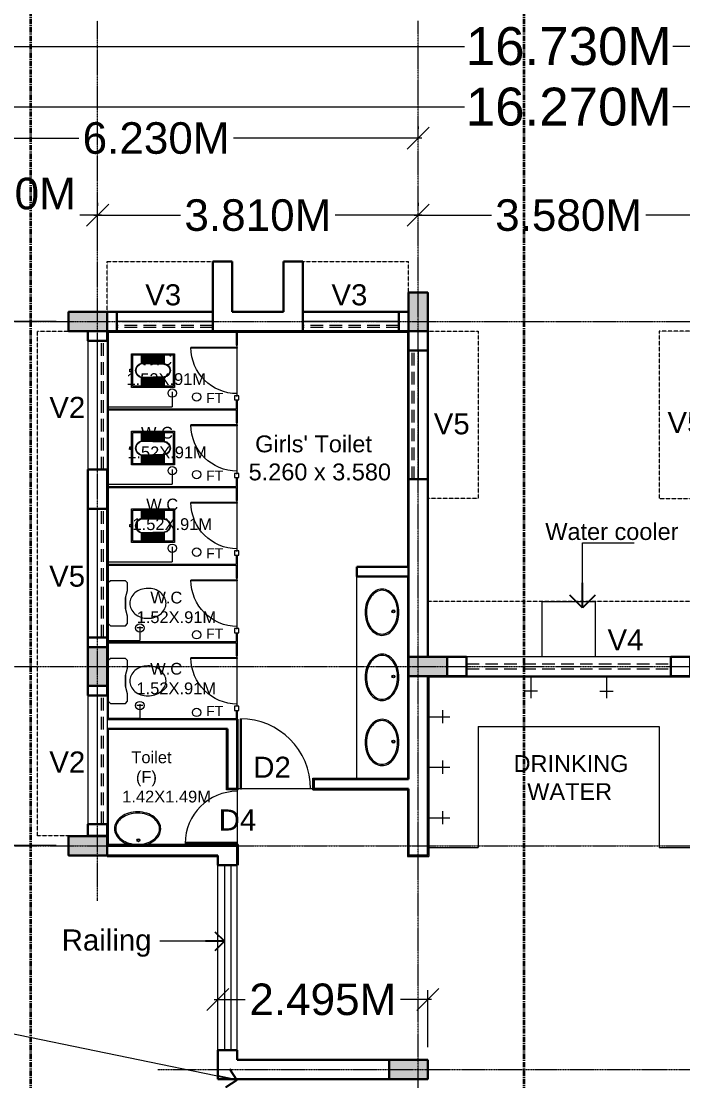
# Model space of a CAD drawing. Header units: metres. Extents: x 1545540 to 2027037, y 435419 to 693806.
# Drawn here: x 1685383 to 1693249, y 673568 to 686163 of the extents above; entities that cross this region are included whole.
import ezdxf

# ---------------------------------------------------------------- set-up
doc = ezdxf.new("R2010")
doc.units = ezdxf.units.M
doc.header["$LTSCALE"] = 1000
doc.header["$PDMODE"] = 35
doc.linetypes.add('CENTER', pattern=[2, 1.25, -0.25, 0.25, -0.25])
doc.linetypes.add('DASHED', pattern=[0.75, 0.5, -0.25])
doc.layers.get('Defpoints').update_dxf_attribs({"lineweight": 18})
for name, color, linetype, lineweight in [('- WALL', 7, 'Continuous', 30), ('Col-Hatch', 9, 'Continuous', 13), ('coloum hatch', 254, 'Continuous', 9), ('Column', 252, 'Continuous', 30), ('CUBICAL TOILET', 160, 'Continuous', 9), ('dimension', 6, 'Continuous', 13), ('Door', 54, 'Continuous', 13), ('elevation', 1, 'Continuous', 13), ('Fixture', 44, 'Continuous', 9), ('Furniture', 13, 'Continuous', 13), ('grid', 21, 'CENTER', 15), ('gride dimen', 3, 'Continuous', 13), ('Hidden', 1, 'DASHED', 18), ('PLASTER', 144, 'Continuous', 13), ('Railing', 34, 'Continuous', 20), ('Section Line', 135, 'CENTER', 35), ('Text-1', 240, 'Continuous', 15), ('Text-2', 122, 'Continuous', 25), ('Ventilator', 6, 'DASHED', 18), ('Window-Wall', 7, 'Continuous', 18)]:
    doc.layers.add(name, color=color, linetype=linetype, lineweight=lineweight)
doc.layers.add('text', color=7, linetype='Continuous')
doc.styles.add('dim-stylus bt', font='arial.ttf')
doc.styles.add('L120', font='simplex.shx', dxfattribs={"height": 1})
doc.dimstyles.new('1      100 (big)', dxfattribs={"dimscale": 75, "dimtxt": 5, "dimasz": 3.5, "dimexe": 1.5, "dimexo": 2, "dimgap": 1, "dimtad": 0, "dimdec": 3, "dimlfac": 0.001, "dimzin": 0, "dimdsep": 46, "dimtxsty": 'dim-stylus bt', "dimblk": 'OBLIQUE', "dimcen": 0, "dimdle": 0.6, "dimclrd": 256, "dimclre": 7, "dimclrt": 256, "dimadec": 0, "dimazin": 0, "dimtfac": 0.7, "dimtdec": 3, "dimtofl": 0, "dimtmove": 1, "dimatfit": 3, "dimldrblk": 'OPEN90', "dimfxl": 0, "dimtolj": 1, "dimtzin": 0, "dimlwd": 15, "dimlwe": 15, "dimarcsym": 0})

# ---------------------------------------------------------------- blocks, each defined once
blk = doc.blocks.new('_Oblique')
at = {"color": 0, "linetype": 'ByBlock', "lineweight": -2}
blk.add_line((-0.5, -0.5), (0.5, 0.5), dxfattribs=at)
blk = doc.blocks.new('*D790')
at = {"layer": 'Defpoints', "color": 0, "ltscale": 50, "transparency": 16777216}
for p in [(1683757, 685145), (1683757, 674935), (1700027, 674792)]:
    blk.add_point(p, dxfattribs=at)
at = {"layer": 'dimension', "color": 7, "lineweight": 15, "ltscale": 50, "transparency": 16777216}
for p, q in [((1683757, 675085), (1683757, 685257)), ((1700027, 674942), (1700027, 685257))]:
    blk.add_line(p, q, dxfattribs=at)
at = {"layer": 'dimension', "lineweight": 15, "ltscale": 50, "transparency": 16777216}
for p, q in [((1683712, 685145), (1690652, 685145)), ((1700072, 685145), (1693132, 685145))]:
    blk.add_line(p, q, dxfattribs=at)
at = {"layer": 'dimension', "lineweight": 15, "ltscale": 50, "transparency": 16777216, "xscale": 300, "yscale": 300, "zscale": 300, "rotation": 180}
blk.add_blockref('_Oblique', (1683757, 685145), dxfattribs=at)
at = {"layer": 'dimension', "lineweight": 15, "ltscale": 50, "transparency": 16777216, "xscale": 300, "yscale": 300, "zscale": 300}
blk.add_blockref('_Oblique', (1700027, 685145), dxfattribs=at)
at = {"layer": 'dimension', "ltscale": 50, "transparency": 16777216, "insert": (1691892, 685145), "char_height": 450, "attachment_point": 5, "style": 'dim-stylus bt'}
blk.add_mtext('\\A1;16.270M', dxfattribs=at)
blk = doc.blocks.new('_Open90')
at = {"color": 0, "linetype": 'ByBlock', "lineweight": -2}
for p, q in [((-0.5, 0.5), (0, 0)), ((0, 0), (-1, 0)), ((0, 0), (-0.5, -0.5))]:
    blk.add_line(p, q, dxfattribs=at)
blk = doc.blocks.new('*D794')
at = {"layer": 'Defpoints', "color": 0, "ltscale": 50, "transparency": 16777216}
for p in [(1685947, 682593), (1684408, 676363), (1685947, 676363)]:
    blk.add_point(p, dxfattribs=at)
at = {"layer": 'gride dimen', "color": 7, "lineweight": 15, "ltscale": 50, "transparency": 16777216}
for p, q in [((1685797, 682593), (1684295, 682593)), ((1685797, 676363), (1684295, 676363))]:
    blk.add_line(p, q, dxfattribs=at)
at = {"layer": 'gride dimen', "lineweight": 15, "ltscale": 50, "transparency": 16777216}
for p, q in [((1684408, 682638), (1684408, 680397)), ((1684408, 676318), (1684408, 678559))]:
    blk.add_line(p, q, dxfattribs=at)
at = {"layer": 'gride dimen', "lineweight": 15, "ltscale": 50, "transparency": 16777216, "xscale": 262.5, "yscale": 262.5, "zscale": 262.5}
for p, rotation in [((1684408, 682593), 90), ((1684408, 676363), 270)]:
    blk.add_blockref('_Oblique', p, dxfattribs=dict(at, rotation=rotation))
at = {"layer": 'gride dimen', "ltscale": 50, "transparency": 16777216, "insert": (1684408, 679478), "char_height": 375, "attachment_point": 5, "rotation": 90, "style": 'dim-stylus bt'}
blk.add_mtext('\\A1;6.230M', dxfattribs=at)
blk = doc.blocks.new('*D795')
at = {"layer": 'Defpoints', "color": 0, "ltscale": 50, "transparency": 16777216}
for p in [(1686292, 683856), (1690102, 683856), (1690102, 683856)]:
    blk.add_point(p, dxfattribs=at)
at = {"layer": 'gride dimen', "color": 7, "lineweight": 15, "ltscale": 50, "transparency": 16777216}
for p, q in [((1686292, 684006), (1686292, 683969)), ((1690102, 684006), (1690102, 683969))]:
    blk.add_line(p, q, dxfattribs=at)
at = {"layer": 'gride dimen', "lineweight": 15, "ltscale": 50, "transparency": 16777216}
for p, q in [((1686247, 683856), (1687279, 683856)), ((1690147, 683856), (1689115, 683856))]:
    blk.add_line(p, q, dxfattribs=at)
at = {"layer": 'gride dimen', "lineweight": 15, "ltscale": 50, "transparency": 16777216, "xscale": 262.5, "yscale": 262.5, "zscale": 262.5, "rotation": 180}
blk.add_blockref('_Oblique', (1686292, 683856), dxfattribs=at)
at = {"layer": 'gride dimen', "lineweight": 15, "ltscale": 50, "transparency": 16777216, "xscale": 262.5, "yscale": 262.5, "zscale": 262.5}
blk.add_blockref('_Oblique', (1690102, 683856), dxfattribs=at)
at = {"layer": 'gride dimen', "ltscale": 50, "transparency": 16777216, "insert": (1688197, 683856), "char_height": 375, "attachment_point": 5, "style": 'dim-stylus bt'}
blk.add_mtext('\\A1;3.810M', dxfattribs=at)
blk = doc.blocks.new('*D796')
at = {"layer": 'Defpoints', "color": 0, "ltscale": 50, "transparency": 16777216}
for p in [(1690102, 683856), (1693682, 683856), (1693682, 683856)]:
    blk.add_point(p, dxfattribs=at)
at = {"layer": 'gride dimen', "color": 7, "lineweight": 15, "ltscale": 50, "transparency": 16777216}
for p, q in [((1690102, 684006), (1690102, 683969)), ((1693682, 684006), (1693682, 683969))]:
    blk.add_line(p, q, dxfattribs=at)
at = {"layer": 'gride dimen', "lineweight": 15, "ltscale": 50, "transparency": 16777216}
for p, q in [((1690057, 683856), (1690974, 683856)), ((1693727, 683856), (1692810, 683856))]:
    blk.add_line(p, q, dxfattribs=at)
at = {"layer": 'gride dimen', "lineweight": 15, "ltscale": 50, "transparency": 16777216, "xscale": 262.5, "yscale": 262.5, "zscale": 262.5, "rotation": 180}
blk.add_blockref('_Oblique', (1690102, 683856), dxfattribs=at)
at = {"layer": 'gride dimen', "lineweight": 15, "ltscale": 50, "transparency": 16777216, "xscale": 262.5, "yscale": 262.5, "zscale": 262.5}
blk.add_blockref('_Oblique', (1693682, 683856), dxfattribs=at)
at = {"layer": 'gride dimen', "ltscale": 50, "transparency": 16777216, "insert": (1691892, 683856), "char_height": 375, "attachment_point": 5, "style": 'dim-stylus bt'}
blk.add_mtext('\\A1;3.580M', dxfattribs=at)
blk = doc.blocks.new('*D800')
at = {"layer": 'Defpoints', "color": 0, "ltscale": 50, "transparency": 16777216}
for p in [(1686292, 683856), (1683872, 683547), (1686292, 683547)]:
    blk.add_point(p, dxfattribs=at)
at = {"layer": 'gride dimen', "color": 7, "lineweight": 15, "ltscale": 50, "transparency": 16777216}
for p, q in [((1683872, 683697), (1683872, 683969)), ((1686292, 683697), (1686292, 683969))]:
    blk.add_line(p, q, dxfattribs=at)
at = {"layer": 'gride dimen', "lineweight": 15, "ltscale": 50, "transparency": 16777216}
for p, q in [((1683827, 683856), (1684238, 683856)), ((1686337, 683856), (1686080, 683856))]:
    blk.add_line(p, q, dxfattribs=at)
at = {"layer": 'gride dimen', "lineweight": 15, "ltscale": 50, "transparency": 16777216, "xscale": 262.5, "yscale": 262.5, "zscale": 262.5, "rotation": 180}
blk.add_blockref('_Oblique', (1683872, 683856), dxfattribs=at)
at = {"layer": 'gride dimen', "lineweight": 15, "ltscale": 50, "transparency": 16777216, "xscale": 262.5, "yscale": 262.5, "zscale": 262.5}
blk.add_blockref('_Oblique', (1686292, 683856), dxfattribs=at)
at = {"layer": 'gride dimen', "ltscale": 50, "transparency": 16777216, "insert": (1685159, 684112), "char_height": 375, "attachment_point": 5, "style": 'dim-stylus bt'}
blk.add_mtext('\\A1;2.420M', dxfattribs=at)
blk = doc.blocks.new('*D802')
at = {"layer": 'Defpoints', "color": 0, "ltscale": 50, "transparency": 16777216}
for p in [(1700257, 685864), (1683527, 674935), (1700257, 674785)]:
    blk.add_point(p, dxfattribs=at)
at = {"layer": 'dimension', "color": 7, "lineweight": 15, "ltscale": 50, "transparency": 16777216}
for p, q in [((1683527, 675085), (1683527, 685977)), ((1700257, 674935), (1700257, 685977))]:
    blk.add_line(p, q, dxfattribs=at)
at = {"layer": 'dimension', "lineweight": 15, "ltscale": 50, "transparency": 16777216}
for p, q in [((1683482, 685864), (1690652, 685864)), ((1700302, 685864), (1693132, 685864))]:
    blk.add_line(p, q, dxfattribs=at)
at = {"layer": 'dimension', "lineweight": 15, "ltscale": 50, "transparency": 16777216, "xscale": 300, "yscale": 300, "zscale": 300, "rotation": 180}
blk.add_blockref('_Oblique', (1683527, 685864), dxfattribs=at)
at = {"layer": 'dimension', "lineweight": 15, "ltscale": 50, "transparency": 16777216, "xscale": 300, "yscale": 300, "zscale": 300}
blk.add_blockref('_Oblique', (1700257, 685864), dxfattribs=at)
at = {"layer": 'dimension', "ltscale": 50, "transparency": 16777216, "insert": (1691892, 685864), "char_height": 450, "attachment_point": 5, "style": 'dim-stylus bt'}
blk.add_mtext('\\A1;16.730M', dxfattribs=at)
blk = doc.blocks.new('*D803')
at = {"layer": 'Defpoints', "color": 0, "ltscale": 50, "transparency": 16777216}
for p in [(1683872, 684762), (1690102, 684772), (1690102, 684762)]:
    blk.add_point(p, dxfattribs=at)
at = {"layer": 'gride dimen', "color": 7, "lineweight": 15, "ltscale": 50, "transparency": 16777216}
for p, q in [((1683872, 684912), (1683872, 684884)), ((1690102, 684912), (1690102, 684884))]:
    blk.add_line(p, q, dxfattribs=at)
at = {"layer": 'gride dimen', "lineweight": 15, "ltscale": 50, "transparency": 16777216}
for p, q in [((1683827, 684772), (1686068, 684772)), ((1690147, 684772), (1687906, 684772))]:
    blk.add_line(p, q, dxfattribs=at)
at = {"layer": 'gride dimen', "lineweight": 15, "ltscale": 50, "transparency": 16777216, "xscale": 262.5, "yscale": 262.5, "zscale": 262.5, "rotation": 180}
blk.add_blockref('_Oblique', (1683872, 684772), dxfattribs=at)
at = {"layer": 'gride dimen', "lineweight": 15, "ltscale": 50, "transparency": 16777216, "xscale": 262.5, "yscale": 262.5, "zscale": 262.5}
blk.add_blockref('_Oblique', (1690102, 684772), dxfattribs=at)
at = {"layer": 'gride dimen', "ltscale": 50, "transparency": 16777216, "insert": (1686987, 684772), "char_height": 375, "attachment_point": 5, "style": 'dim-stylus bt'}
blk.add_mtext('\\A1;6.230M', dxfattribs=at)
blk = doc.blocks.new('RSA BASIN 2')
for points in [[(10.67, -8.12, 0.12976), (9.97, -5.22, 0.106426), (7.61, -2.47, 0.084431), (4.27, -0.72, 0.073534), (0, 0, 0.073534), (-4.29, -0.55, 0.084431), (-7.7, -2.16, 0.106426), (-10.17, -4.82, 0.12976), (-10.98, -7.69, 0.12976), (-10.28, -10.59, 0.106426), (-7.92, -13.34, 0.084431), (-4.58, -15.09, 0.073534), (-0.31, -15.81, 0.073534), (3.98, -15.26, 0.084431), (7.39, -13.64, 0.106426), (9.85, -10.99, 0.12976)], [(10.08, -7.9, 0.119977), (9.45, -5.5, 0.106426), (7.25, -2.94, 0.084431), (4.08, -1.28, 0.073534), (-0.01, -0.59, 0.073534), (-4.13, -1.12, 0.084431), (-7.36, -2.65, 0.106426), (-9.66, -5.12, 0.12976), (-10.39, -7.7, 0.009633), (-10.39, -7.9, 0.119977), (-9.76, -10.31, 0.106426), (-7.57, -12.87, 0.084431), (-4.4, -14.53, 0.073534), (-0.3, -15.22, 0.073534), (3.82, -14.69, 0.084431), (7.05, -13.16, 0.106426), (9.35, -10.69, 0.12976), (10.08, -8.11, 0.009633)]]:
    blk.add_lwpolyline(points, format="xyb", close=True)
for radius in [0.7, 0.479]:
    blk.add_circle((-0.47, -2.53), radius)
blk = doc.blocks.new('CC')
at = {"layer": 'Col-Hatch', "ltscale": 0.05}
blk.add_hatch(color=256, dxfattribs=at).paths.add_polyline_path([(4078.606, 341.328), (4078.606, 341.098), (4079.066, 341.098), (4079.066, 341.328)])
at = {"layer": 'Column'}
blk.add_lwpolyline([(4078.606, 341.328), (4079.066, 341.328), (4079.066, 341.098), (4078.606, 341.098)], close=True, dxfattribs=at)
blk = doc.blocks.new('ENGLISH SHEET')
at = {"layer": 'Fixture'}
for p, q in [((4663.798, 251.204), (4663.773, 251.179)), ((4663.773, 251.179), (4663.773, 250.696)), ((4663.976, 251.204), (4663.798, 251.204)), ((4664.002, 251.179), (4663.976, 251.204)), ((4664.002, 251.09), (4664.002, 251.179)), ((4663.976, 251.001), (4664.002, 251.09)), ((4663.976, 250.874), (4663.976, 251.001)), ((4663.976, 251.001), (4663.976, 250.874)), ((4664.002, 250.785), (4663.976, 250.874)), ((4664.002, 250.696), (4664.002, 250.785)), ((4663.773, 250.696), (4663.798, 250.67)), ((4663.798, 250.67), (4663.976, 250.67)), ((4663.976, 250.67), (4664.002, 250.696))]:
    blk.add_line(p, q, dxfattribs=at)
blk.add_lwpolyline([(4664.459, 250.937, 0.117036), (4664.443, 251.003, 0.104338), (4664.396, 251.063, 0.09029), (4664.321, 251.105, 0.09898), (4664.243, 251.115, 0.08237), (4664.159, 251.101, 0.09029), (4664.09, 251.063, 0.104338), (4664.043, 251.003, 0.117036), (4664.027, 250.937, 0.117036), (4664.043, 250.871, 0.104338), (4664.09, 250.811, 0.09029), (4664.159, 250.773, 0.08237), (4664.243, 250.759, 0.08237), (4664.327, 250.773, 0.09029), (4664.396, 250.811, 0.104338), (4664.443, 250.871, 0.117036)], format="xyb", close=True, dxfattribs=at)
blk = doc.blocks.new('RSA CL6')
for p, q in [((5.51, 3.48), (5.51, 7.28)), ((5.91, 3.47), (5.91, 7.28)), ((6.3, 3.46), (6.3, 7.28)), ((6.69, 3.45), (6.69, 7.28)), ((7.09, 3.44), (7.09, 7.28)), ((7.48, 3.43), (7.48, 7.28)), ((7.87, 3.42), (7.87, 7.28)), ((8.27, 3.41), (8.27, 7.28)), ((8.66, 3.4), (8.66, 7.28)), ((9.06, 3.39), (9.06, 7.28)), ((9.45, 3.38), (9.45, 7.28)), ((9.84, 3.37), (9.84, 7.28)), ((10.24, 3.36), (10.24, 7.28)), ((10.63, 3.35), (10.63, 7.28)), ((11.02, 3.34), (11.02, 7.28)), ((11.42, 3.33), (11.42, 7.28)), ((11.81, 3.32), (11.81, 7.28)), ((12.2, 3.31), (12.2, 7.28)), ((12.6, 3.31), (12.6, 7.28)), ((12.99, 3.3), (12.99, 7.28)), ((13.39, 3.29), (13.39, 7.28)), ((13.78, 3.28), (13.78, 7.28)), ((14.17, 3.27), (14.17, 7.28)), ((14.57, 3.26), (14.57, 7.28)), ((14.96, 3.25), (14.96, 7.28)), ((15.35, 3.24), (15.35, 7.28)), ((15.75, 3.23), (15.75, 7.28)), ((16.14, 3.22), (16.14, 7.28)), ((16.14, 7.28), (16.14, 3.22)), ((5.51, -7.28), (5.51, -3.47)), ((5.91, -7.28), (5.91, -3.45)), ((6.3, -7.28), (6.3, -3.44)), ((6.69, -7.28), (6.69, -3.43)), ((7.09, -7.28), (7.09, -3.42)), ((7.48, -7.28), (7.48, -3.41)), ((7.87, -7.28), (7.87, -3.4)), ((8.27, -7.28), (8.27, -3.39)), ((8.66, -7.28), (8.66, -3.38)), ((9.06, -7.28), (9.06, -3.37)), ((9.45, -7.28), (9.45, -3.36)), ((9.84, -7.28), (9.84, -3.34)), ((10.24, -7.28), (10.24, -3.33)), ((10.63, -7.28), (10.63, -3.32)), ((11.02, -7.28), (11.02, -3.31)), ((11.42, -7.28), (11.42, -3.3)), ((11.81, -7.28), (11.81, -3.29)), ((12.2, -7.28), (12.2, -3.28)), ((12.6, -7.28), (12.6, -3.27)), ((12.99, -7.28), (12.99, -3.26)), ((13.39, -7.28), (13.39, -3.24)), ((13.78, -7.28), (13.78, -3.23)), ((14.17, -7.28), (14.17, -3.22)), ((14.57, -7.28), (14.57, -3.21)), ((14.96, -7.28), (14.96, -3.2)), ((15.35, -7.28), (15.35, -3.19)), ((15.75, -7.28), (15.75, -3.18)), ((16.14, -3.17), (16.14, -7.28)), ((16.14, -7.28), (16.14, -3.17))]:
    blk.add_line(p, q)
for points in [[(0.79, 7.87), (20.87, 7.87), (20.87, -7.87), (0.79, -7.87)], [(1.38, 7.28), (20.28, 7.28), (20.28, -7.28), (1.38, -7.28)]]:
    blk.add_lwpolyline(points, close=True)
blk.add_lwpolyline([(0.79, -0.59), (0, -0.59), (0, 0.59), (0.79, 0.59)])
for points in [[(5.51, 3.48), (16.14, 3.22, -0.899983), (16.14, -3.17), (5.54, -3.47, -0.799392)], [(5.53, 3.28), (16.13, 3.02, -0.897689), (16.12, -2.97), (5.56, -3.27, -0.793494), (5.53, 3.28)]]:
    blk.add_lwpolyline(points, format="xyb", close=True)
blk = doc.blocks.new('RH 1200')
for p, q in [((20.99, 0), (20.99, 43.31)), ((21.65, 0), (21.65, 43.31)), ((21.65, 0), (20.99, 0))]:
    blk.add_line(p, q)
at = {"extrusion": (0, 0, -1)}
blk.add_ellipse((21.65, 0), major_axis=(-30.62, 30.62), ratio=1, start_param=5.497787, end_param=7.068583, dxfattribs=at)
blk = doc.blocks.new('HJK')
at = {"layer": 'Door', "ltscale": 20}
blk.add_line((3658.2334, -481.1198), (3658.9084, -481.1198), dxfattribs=at)
at = {"layer": 'Door', "ltscale": 20, "xscale": 0.014287499999341, "yscale": 0.014287499999341, "zscale": 0.014287499999341, "rotation": 359.999999999943}
blk.add_blockref('RH 1200', (3658.5713, -481.1198), dxfattribs=at)
blk = doc.blocks.new('*D805')
at = {"layer": 'Defpoints', "color": 0, "ltscale": 50, "transparency": 16777216}
for p in [(1687722, 674534), (1687722, 673818), (1690217, 673818)]:
    blk.add_point(p, dxfattribs=at)
at = {"layer": 'gride dimen', "color": 7, "lineweight": 15, "ltscale": 50, "transparency": 16777216}
for p, q in [((1687722, 673968), (1687722, 674647)), ((1690217, 673968), (1690217, 674647))]:
    blk.add_line(p, q, dxfattribs=at)
at = {"layer": 'gride dimen', "lineweight": 15, "ltscale": 50, "transparency": 16777216}
for p, q in [((1687677, 674534), (1688048, 674534)), ((1690262, 674534), (1689891, 674534))]:
    blk.add_line(p, q, dxfattribs=at)
at = {"layer": 'gride dimen', "lineweight": 15, "ltscale": 50, "transparency": 16777216, "xscale": 262.5, "yscale": 262.5, "zscale": 262.5}
for p, rotation in [((1687722, 674534), 180.0000000004864), ((1690217, 674534), 4.864109115487736e-10)]:
    blk.add_blockref('_Oblique', p, dxfattribs=dict(at, rotation=rotation))
at = {"layer": 'gride dimen', "ltscale": 50, "transparency": 16777216, "insert": (1688969, 674534), "char_height": 375, "attachment_point": 5, "style": 'dim-stylus bt'}
blk.add_mtext('\\A1;2.495M', dxfattribs=at)

msp = doc.modelspace()

# ---------------------------------------------------------------- linework, layer by layer
at = {"layer": '- WALL'}
for p, q in [((1687892.1067, 683307.792), (1687662.1068, 683307.792)), ((1687662.1068, 682477.7921), (1687662.1068, 683307.792)), ((1687892.1067, 682707.7921), (1687892.1067, 683307.792)), ((1688502.1067, 682707.7921), (1688502.1067, 683307.792)), ((1688732.1067, 683307.792), (1688502.1067, 683307.792)), ((1688732.1067, 682477.7921), (1688732.1067, 683307.792)), ((1686522.1068, 682707.7921), (1686407.1068, 682707.7921)), ((1687662.1068, 682707.7921), (1686521.1067, 682707.7921)), ((1686521.1067, 682477.7921), (1686521.1067, 682707.7921)), ((1688502.1067, 682707.7921), (1687892.1067, 682707.7921)), ((1689873.1067, 682707.7921), (1688732.1067, 682707.7921)), ((1689987.1067, 682707.7921), (1689873.1067, 682707.7921)), ((1689873.1067, 682707.7921), (1689873.1067, 682477.7921)), ((1686407.1067, 682477.7921), (1686522.1068, 682477.7921)), ((1686521.1067, 682477.7921), (1687662.1068, 682477.7921)), ((1687662.1068, 682477.7921), (1688732.1067, 682477.7921)), ((1688732.1067, 682477.7921), (1689873.1067, 682477.7921)), ((1689873.1067, 682477.7921), (1689987.1067, 682477.7921)), ((1689987.1067, 682477.7921), (1689987.1067, 677152.7922)), ((1690217.1067, 682477.7921), (1690217.1067, 678607.7921)), ((1686177.1068, 680834.7921), (1686407.1068, 680834.7921)), ((1689987.1067, 680719.7921), (1690217.1067, 680719.7921)), ((1686177.1067, 680365.7921), (1686177.1067, 678722.7921)), ((1686407.1067, 678722.7921), (1686407.1067, 680365.7921)), ((1689375.1067, 679678.1302), (1689987.1067, 679678.1302)), ((1689375.1067, 679678.1302), (1689375.1067, 679563.1302)), ((1689375.1067, 679563.1302), (1689987.1067, 679563.1302)), ((1686407.1067, 678377.7922), (1686407.1067, 678827.7922)), ((1686407.1067, 678377.7922), (1686407.1067, 678827.7922)), ((1690217.1067, 678377.7921), (1690217.1067, 676247.7922)), ((1686407.1068, 677865.7921), (1687951.6068, 677865.7921)), ((1687951.6068, 677037.7922), (1687951.6068, 677865.7921)), ((1686407.1068, 677750.7921), (1687836.6068, 677750.7921)), ((1687836.6068, 677037.7922), (1687836.6068, 677750.7921)), ((1688861.6998, 677152.7922), (1689987.1067, 677152.7922)), ((1688861.6998, 677037.7922), (1688861.6998, 677152.7922)), ((1687951.6068, 677037.7922), (1687836.6068, 677037.7922)), ((1688861.6998, 677037.7922), (1689987.1067, 677037.7922)), ((1689987.1067, 677037.7922), (1689987.1067, 676247.7922)), ((1687951.6998, 676362.7922), (1686407.1068, 676362.7922)), ((1686407.1068, 676247.7922), (1687721.6068, 676247.7922)), ((1687951.6068, 676362.7922), (1687951.6068, 676132.7922)), ((1690217.1067, 676247.7922), (1689987.1067, 676247.7922)), ((1689987.1067, 676247.7922), (1690217.1067, 676247.7922)), ((1687721.6068, 673587.7922), (1687721.6068, 673817.7922)), ((1689757.1067, 673817.7922), (1687951.6068, 673817.7922)), ((1689757.1067, 673587.7922), (1687722.1073, 673587.7922))]:
    msp.add_line(p, q, dxfattribs=at)
at = {"layer": '- WALL', "ltscale": 0.05}
for p, q in [((1686177.1067, 678837.7921), (1686407.1067, 678837.7921)), ((1686177.1067, 678147.7921), (1686407.1068, 678147.7921)), ((1686177.1067, 678147.7921), (1686407.1068, 678147.7921)), ((1686177.1068, 676477.7922), (1686407.1068, 676477.7922)), ((1687721.6068, 676132.7922), (1687721.6068, 676247.7922)), ((1687951.6068, 676132.7922), (1687951.6068, 676247.7922)), ((1687721.6068, 676132.7922), (1687951.6068, 676132.7922)), ((1687721.6068, 673932.7922), (1687951.6068, 673932.7922)), ((1687721.6068, 673817.7922), (1687721.6068, 673932.7922)), ((1687951.6068, 673932.7922), (1687951.6068, 673817.7922))]:
    msp.add_line(p, q, dxfattribs=at)
for points in [[(1686407.1067, 682362.7921), (1686177.1067, 682362.7921), (1686177.1068, 682477.7921), (1686407.1068, 682477.7921)], [(1690217.1067, 682247.7921), (1689987.1067, 682247.7921), (1689987.1067, 682477.7921), (1690217.1067, 682477.7921)], [(1693337.1067, 678377.7921), (1693337.1067, 678607.7921), (1693107.1067, 678607.7921), (1693107.1067, 678377.7921)], [(1686177.1067, 678147.7921), (1686407.1067, 678147.7921), (1686407.1067, 678262.7921), (1686177.1067, 678262.7921)], [(1686407.1068, 676619.7922), (1686177.1068, 676619.7922), (1686177.1068, 676477.7922), (1686407.1068, 676477.7922)]]:
    msp.add_lwpolyline(points, close=True, dxfattribs=at)
at = {"layer": '- WALL'}
msp.add_lwpolyline([(1686177.1068, 680834.7921), (1686407.1067, 680834.7921), (1686407.1067, 680365.7921), (1686177.1068, 680365.7921)], close=True, dxfattribs=at)
at = {"layer": '- WALL', "ltscale": 0.05}
msp.add_lwpolyline([(1690447.1067, 678607.7921), (1690447.1067, 678607.7921), (1690677.1067, 678607.7921), (1690677.1067, 678377.7921), (1690447.1067, 678377.7921)], dxfattribs=at)
at = {"layer": 'CUBICAL TOILET', "ltscale": 0.05}
for p, q in [((1687939.1067, 682465.792), (1687939.1067, 682310.7921)), ((1687951.6067, 682465.792), (1687951.6067, 682310.7921)), ((1687939.1067, 682310.7921), (1687951.6067, 682310.7921)), ((1687939.1067, 681710.7921), (1687951.6067, 681710.7921)), ((1687939.1068, 681710.7921), (1687951.6068, 681710.7921)), ((1686419.1067, 681555.7921), (1687939.1067, 681555.7921)), ((1686419.1067, 681543.2921), (1687939.1067, 681543.2921)), ((1687939.1067, 681660.7921), (1687939.1067, 681555.7921)), ((1687939.1067, 681543.2921), (1687939.1067, 681388.2921)), ((1687951.6067, 681660.7921), (1687951.6067, 681388.2921)), ((1687939.1067, 681388.2921), (1687951.6067, 681388.2921)), ((1687939.1067, 680788.2921), (1687951.6067, 680788.2921)), ((1687939.1068, 680788.2921), (1687951.6068, 680788.2921)), ((1687939.1067, 680738.2921), (1687939.1067, 680633.2921)), ((1687951.6067, 680738.2921), (1687951.6067, 680465.7921)), ((1686419.1067, 680633.2921), (1687939.1067, 680633.2921)), ((1686419.1067, 680620.7921), (1687939.1067, 680620.7921)), ((1687939.1067, 680620.7921), (1687939.1067, 680465.7921)), ((1687939.1067, 680465.7921), (1687951.6067, 680465.7921)), ((1687939.1067, 679865.7921), (1687951.6067, 679865.7921)), ((1687939.1067, 679815.7921), (1687939.1067, 679710.7921)), ((1687939.1068, 679865.7921), (1687951.6068, 679865.7921)), ((1687951.6067, 679815.7921), (1687951.6067, 679543.2921)), ((1686419.1067, 679710.7921), (1687939.1067, 679710.7921)), ((1686419.1067, 679698.2921), (1687939.1067, 679698.2921)), ((1687939.1067, 679698.2921), (1687939.1067, 679543.2921)), ((1687939.1067, 679543.2921), (1687951.6067, 679543.2921)), ((1687939.1067, 678943.2921), (1687951.6068, 678943.2921)), ((1687939.1068, 678893.2921), (1687939.1068, 678788.2921)), ((1687951.6068, 678893.2921), (1687951.6068, 678620.7921)), ((1686419.1067, 678788.2921), (1687939.1067, 678788.2921)), ((1686419.1067, 678775.7921), (1687939.1067, 678775.7921)), ((1687939.1067, 678775.7921), (1687939.1067, 678620.7921)), ((1687939.1067, 678620.7921), (1687951.6068, 678620.7921)), ((1687939.1068, 677970.7921), (1687939.1068, 677865.7921)), ((1687951.6068, 677970.7921), (1687951.6068, 677865.7921))]:
    msp.add_line(p, q, dxfattribs=at)
for points in [[(1687970.3567, 681710.7921), (1687920.3567, 681710.7921), (1687920.3567, 681660.7921), (1687970.3567, 681660.7921)], [(1687970.3567, 680788.2921), (1687920.3567, 680788.2921), (1687920.3567, 680738.2921), (1687970.3567, 680738.2921)], [(1687970.3567, 679865.7921), (1687920.3567, 679865.7921), (1687920.3567, 679815.7921), (1687970.3567, 679815.7921)], [(1687970.3567, 678943.2921), (1687920.3567, 678943.2921), (1687920.3567, 678893.2921), (1687970.3567, 678893.2921)], [(1687970.3567, 678020.7921), (1687920.3567, 678020.7921), (1687920.3567, 677970.7921), (1687970.3567, 677970.7921)]]:
    msp.add_lwpolyline(points, close=True, dxfattribs=at)
at = {"layer": 'Fixture'}
for p, q in [((1689375.1067, 677164.7922), (1689375.1067, 679563.1302)), ((1691442.1067, 678377.7921), (1691442.1067, 678116.0278)), ((1692342.1067, 678377.7921), (1692342.1067, 678116.0278)), ((1691520.1878, 678199.1735), (1691364.0256, 678199.1735)), ((1692264.0256, 678199.1735), (1692420.1877, 678199.1735)), ((1690217.1067, 677895.2921), (1690478.871, 677895.2921)), ((1690395.7254, 677817.2111), (1690395.7254, 677973.3732)), ((1690817.1067, 677777.7921), (1690817.1067, 676339.191)), ((1690817.1067, 677777.7921), (1692967.1067, 677777.7921)), ((1692967.1067, 677777.7921), (1692967.1067, 676339.191)), ((1690217.1067, 677295.2922), (1690478.871, 677295.2922)), ((1690395.7254, 677217.2111), (1690395.7254, 677373.3732)), ((1690395.7254, 676617.2111), (1690395.7254, 676773.3732)), ((1690217.1067, 676695.2922), (1690478.871, 676695.2922)), ((1690217.1067, 676695.2922), (1690478.871, 676695.2922)), ((1690217.1067, 676339.191), (1690817.1067, 676339.191)), ((1692967.1067, 676339.191), (1693567.1067, 676339.191))]:
    msp.add_line(p, q, dxfattribs=at)
msp.add_lwpolyline([(1691577.3471, 679266.6688), (1692206.8662, 679266.6688), (1692206.8662, 678607.7921), (1691577.3471, 678607.7921)], close=True, dxfattribs=at)
at = {"layer": 'Furniture', "ltscale": 0.05}
for p, q in [((1686419.1068, 682465.7921), (1687167.1068, 682465.7921)), ((1687179.1068, 681758.6335), (1687179.1068, 681580.7921)), ((1686419.1067, 681580.7921), (1687179.1068, 681580.7921)), ((1687179.1068, 680836.1336), (1687179.1068, 680658.2921)), ((1686419.1067, 680658.2921), (1687179.1068, 680658.2921)), ((1687179.1068, 679913.6336), (1687179.1068, 679735.7921)), ((1686419.1067, 679735.7921), (1687179.1068, 679735.7921)), ((1686828.2652, 678950.2921), (1686759.9482, 678950.2921)), ((1686794.1067, 678966.1336), (1686794.1067, 678800.2921)), ((1686419.1067, 678800.2921), (1686794.1067, 678800.2921)), ((1686828.2653, 678027.7921), (1686759.9482, 678027.7921)), ((1686794.1067, 678043.6336), (1686794.1067, 677877.7921)), ((1686419.1067, 677877.7921), (1686794.1067, 677877.7921))]:
    msp.add_line(p, q, dxfattribs=at)
for centre in [(1687179.1068, 681742.7921), (1687469.1068, 681696.5024), (1687179.1068, 680820.2921), (1687469.1068, 680774.0024), (1687179.1068, 679897.7921), (1687469.1068, 679851.5024), (1686794.1067, 678950.2921), (1687469.1068, 678869.6193), (1686794.1067, 678027.7921), (1687469.1068, 677947.1193)]:
    msp.add_circle(centre, 50, dxfattribs=at)
at = {"layer": 'grid', "ltscale": 0.01}
for p, q in [((1686292.1068, 675705.922), (1686292.1068, 686166.8679)), ((1690102.1067, 615329.3029), (1690102.1067, 686166.8679)), ((1681424.0607, 682592.7921), (1703070.7295, 682592.7921)), ((1681424.0607, 678492.7921), (1703070.7295, 678492.7921)), ((1681424.0607, 676362.7922), (1703070.7295, 676362.7922)), ((1687006.5645, 673702.7922), (1702579.3636, 673702.7922))]:
    msp.add_line(p, q, dxfattribs=at)
at = {"layer": 'Hidden', "color": 1, "ltscale": 0.005}
for p, q in [((1686407.1068, 682707.7921), (1686407.1068, 683307.792)), ((1686407.1068, 683307.792), (1687809.6067, 683307.792)), ((1688574.6067, 683307.792), (1689987.1067, 683307.792)), ((1689987.1067, 682707.7921), (1689987.1067, 683307.792)), ((1685577.1067, 682477.7921), (1686177.1068, 682477.7921)), ((1685577.1067, 676477.7922), (1685577.1067, 682477.7921)), ((1693567.1067, 679266.6688), (1690217.1067, 679266.6688)), ((1686177.1068, 676477.7922), (1685577.1067, 676477.7922))]:
    msp.add_line(p, q, dxfattribs=at)
for points in [[(1690217.1067, 682477.7921), (1690817.1067, 682477.7921), (1690817.1067, 680489.7921), (1690217.1067, 680489.7921)], [(1693567.1067, 682477.7921), (1692967.1067, 682477.7921), (1692967.1067, 680489.7921), (1693567.1067, 680489.7921)]]:
    msp.add_lwpolyline(points, dxfattribs=at)
at = {"layer": 'PLASTER', "ltscale": 0.05}
for p, q in [((1686419.1068, 682465.7921), (1686419.1068, 677865.7921)), ((1686434.1068, 682465.7921), (1689987.1067, 682465.7921)), ((1689975.1067, 682477.7921), (1689975.1067, 679678.1302)), ((1689975.1067, 679563.1302), (1689975.1067, 677164.7922)), ((1693555.1067, 678365.7921), (1690229.1067, 678365.7921)), ((1690229.1067, 678365.7921), (1690229.1067, 676235.7922)), ((1687963.6068, 677025.7921), (1687963.6068, 677864.8428)), ((1686419.1068, 677750.7921), (1686419.1068, 676374.7922)), ((1687824.6067, 677025.7921), (1687824.6067, 677750.7921)), ((1688849.6998, 677164.7922), (1689975.1067, 677164.7922)), ((1688849.6998, 677025.7922), (1688849.6998, 677164.7922)), ((1687963.6068, 677025.7921), (1687824.6067, 677025.7921)), ((1688849.6998, 677025.7922), (1689975.1067, 677025.7922)), ((1689975.1067, 677025.7922), (1689975.1067, 676235.7922)), ((1687963.1993, 676374.7922), (1686419.1068, 676374.7922)), ((1687963.1993, 676374.7922), (1687963.1993, 676132.7922)), ((1686407.1068, 676235.7922), (1687721.6068, 676235.7922)), ((1689975.1067, 676235.7922), (1690229.1067, 676235.7922))]:
    msp.add_line(p, q, dxfattribs=at)
at = {"layer": 'Railing', "ltscale": 0.01}
for p, q in [((1687799.6073, 676132.7922), (1687799.6073, 673932.7922)), ((1687874.6073, 676132.7922), (1687874.6073, 673932.7922))]:
    msp.add_line(p, q, dxfattribs=at)
at = {"layer": 'Section Line', "ltscale": 0.05}
for p, q in [((1685497.8043, 613428.4129), (1685497.8043, 687708.8295)), ((1691363.1067, 613428.4129), (1691363.1067, 687708.8295))]:
    msp.add_line(p, q, dxfattribs=at)
at = {"layer": 'Ventilator', "ltscale": 0.3}
for p, q in [((1687662.1068, 682547.7921), (1686521.1067, 682547.7921)), ((1689873.1067, 682547.7921), (1688732.1067, 682547.7921)), ((1687662.1068, 682522.7921), (1686521.1067, 682522.7921)), ((1689873.1067, 682522.7921), (1688732.1067, 682522.7921)), ((1686337.1067, 680834.7921), (1686337.1067, 682362.7921)), ((1686362.1067, 680834.7921), (1686362.1067, 682362.7921)), ((1690032.1067, 680719.7921), (1690032.1066, 682247.7921)), ((1690057.1066, 680719.7921), (1690057.1066, 682247.7921)), ((1686337.1067, 678837.7921), (1686337.1067, 680365.7921)), ((1686362.1067, 678837.7921), (1686362.1067, 680365.7921)), ((1690677.1067, 678522.7344), (1693107.1067, 678522.7344)), ((1690677.1067, 678462.8499), (1693107.1067, 678462.8499)), ((1686337.1068, 676619.7922), (1686337.1068, 678147.7921)), ((1686362.1068, 676619.7922), (1686362.1068, 678147.7921))]:
    msp.add_line(p, q, dxfattribs=at)
at = {"layer": 'Window-Wall'}
for p, q in [((1687662.1068, 682592.7921), (1686521.1067, 682592.7921)), ((1689873.1067, 682592.7921), (1688732.1067, 682592.7921)), ((1686177.1067, 682362.7921), (1686177.1068, 680834.7921)), ((1686292.1067, 680834.7921), (1686292.1067, 682362.7921)), ((1686407.1067, 682362.7921), (1686407.1067, 680834.7921)), ((1689987.1067, 680719.7921), (1689987.1066, 682247.7921)), ((1690102.1066, 682247.7921), (1690102.1067, 680719.7921)), ((1686177.1067, 680365.7921), (1686407.1067, 680365.7921)), ((1686177.1067, 680365.7921), (1686177.1067, 678837.7921)), ((1686292.1067, 678837.7921), (1686292.1067, 680365.7921)), ((1686407.1067, 680365.7921), (1686407.1067, 678837.7921)), ((1693107.1067, 678607.7921), (1690677.1067, 678607.7921)), ((1693107.1067, 678377.7921), (1690677.1067, 678377.7921)), ((1686177.1067, 678147.7921), (1686177.1068, 676619.7922)), ((1686292.1068, 676619.7922), (1686292.1068, 678147.7921)), ((1686407.1068, 678147.7921), (1686407.1068, 676619.7922))]:
    msp.add_line(p, q, dxfattribs=at)
at = {"layer": 'Window-Wall', "ltscale": 50}
for p, q in [((1687721.6068, 673932.7922), (1687721.6068, 676132.7922)), ((1687951.6068, 673932.7922), (1687951.6068, 676132.7922))]:
    msp.add_line(p, q, dxfattribs=at)

# ---------------------------------------------------------------- block references
at = {"layer": 'coloum hatch', "ltscale": 0.05, "xscale": -999.9999814325156, "yscale": 999.9999814325156, "zscale": 999.9999814325156}
for p, rotation in [((2031315.2092, 4761543.7362), 90), ((2027505.2093, 4757328.7362), 90), ((-2388618.8374, 1019705.8946), 180)]:
    msp.add_blockref('CC', p, dxfattribs=dict(at, rotation=rotation))
for p in [(5765013.0509, 341379.6895), (5765013.0509, 335149.6897), (5768823.0508, 332489.6897)]:
    msp.add_blockref('CC', p, dxfattribs=at)
at = {"layer": 'Door', "rotation": 90}
for p, xscale, yscale, zscale in [((1260289.5694, -2570052.1783), 888.888872514655, 888.888872514655, 888.888872514655), ((1260289.5694, -2570974.6783), 888.888872514655, 888.888872514655, 888.888872514655), ((1260289.5694, -2571897.1783), 888.888872514655, 888.888872514655, 888.888872514655), ((1260289.5694, -2572819.6783), 888.888872514655, 888.888872514655, 888.888872514655), ((1260289.5694, -2573742.1782), 888.888872514655, 888.888872514655, 888.888872514655), ((1206831.8148, 4335271.1333), -999.9999814325156, 999.9999814325156, 999.9999814325156)]:
    msp.add_blockref('HJK', p, dxfattribs=dict(at, xscale=xscale, yscale=yscale, zscale=zscale))
at = {"layer": 'Door', "xscale": -1348.14812311591, "yscale": 1348.148123116023, "zscale": 1348.148123116065}
msp.add_blockref('HJK', (6620702.2041, 1325658.5488), dxfattribs=at)
at = {"layer": 'elevation', "xscale": 999.9999814325156, "yscale": 999.9999814325156, "zscale": 999.9999814325156}
for p in [(-2977353.8343, 428306.1218), (-2977353.8343, 427383.6218)]:
    msp.add_blockref('ENGLISH SHEET', p, dxfattribs=at)
at = {"layer": 'Fixture', "xscale": 25.39999952337422, "yscale": 25.39999952337422, "zscale": 25.39999952337422}
for p in [(1686674.1068, 682010.7921), (1686674.1067, 681088.2921), (1686674.1068, 680165.7921)]:
    msp.add_blockref('RSA CL6', p, dxfattribs=at)
at = {"layer": 'Fixture'}
for p, xscale, yscale, zscale, rotation in [((1689874.0346, 679136.6831), 25.39999952422235, 25.39999952422235, 25.39999952422235, 270.7446019526108), ((1689874.0346, 678362.5966), 25.39999952422235, 25.39999952422235, 25.39999952422235, 270.7446019526108), ((1689874.0346, 677588.5101), 25.39999952422235, 25.39999952422235, 25.39999952422235, 270.7446019526108), ((1686766.0307, 676362.7691), 25.39999952513177, 25.39999952513177, 25.39999952513177, 180.7446019525842)]:
    msp.add_blockref('RSA BASIN 2', p, dxfattribs=dict(at, xscale=xscale, yscale=yscale, zscale=zscale, rotation=rotation))

# ---------------------------------------------------------------- texts
at = {"layer": 'text', "attachment_point": 1, "rotation": 0.00000001, "style": 'L120'}
for s, insert, char_height, width in [('{\\fArial|b0|i0|c0|p34;   W.C\\P1.52X.91M}', (1686635.3156, 682212.0441), 139.999997, 4322.063963), ('{\\fArial|b0|i0|c0|p34;   W.C\\P1.52X.91M}', (1686644.1117, 681341.1025), 139.999997, 4322.063963), ('{\\fArial|b0|i0|c0|p34;   W.C\\P1.52X.91M}', (1686706.6832, 680487.8617), 139.999997, 4322.063963), ('{\\fArial|b0|i0|c0|p34;   W.C\\P1.52X.91M}', (1686755.6711, 679382.0337), 139.999997, 4322.063963), ('{\\fArial|b0|i0|c0|p34;   W.C\\P1.52X.91M}', (1686753.563, 678535.8086), 139.999997, 4322.063963), ('{\\fArial|b0|i0|c0|p34;  Toilet\\P   (F)\\P1.42X1.49M}', (1686584.1178, 677483.1576), 139.999997, 4322.063963), ('\\pi1907.6;{\\fArial|b0|i0|c0|p34;Railing}', (1683957.0866, 675366.6054), 249.999995, 4832.063954)]:
    msp.add_mtext(s, dxfattribs=dict(at, insert=insert, char_height=char_height, width=width))
at = {"layer": 'text', "char_height": 199.999996, "width": 4322.063963, "attachment_point": 1, "style": 'L120'}
for s, insert in [("{\\fArial|b0|i0|c0|p34;   Girls' Toilet\\P  5.260 x 3.580}", (1687931.8523, 681238.6872)), ('{\\fArial|b0|i0|c0|p34;Water cooler}', (1691614.6503, 680196.5938)), ('\\pi1497.5;{\\fArial|b0|i0|c0|p34;DRINKING \\P\\pi1660.1;WATER}', (1689739.9011, 677438.864))]:
    msp.add_mtext(s, dxfattribs=dict(at, insert=insert))
at = {"layer": 'Text-1', "char_height": 250, "width": 1299.406916, "attachment_point": 1, "rotation": 0.00000001, "style": 'L120'}
for s, insert in [('\\pi444.81;{\\fArial|b0|i0|c0|p34;V3}', (1686413.0615, 683035.8988)), ('\\pi444.81;{\\fArial|b0|i0|c0|p34;V3}', (1688627.1117, 683035.8988)), ('\\pi446.09;{\\fArial|b0|i0|c0|p34;V2}', (1685271.8361, 681697.5449)), ('\\pi443.87;{\\fArial|b0|i0|c0|p34;V5}', (1689844.7231, 681502.5567)), ('\\pi443.87;{\\fArial|b0|i0|c0|p34;V5}', (1692623.0227, 681518.3732)), ('\\pi443.87;{\\fArial|b0|i0|c0|p34;V5}', (1685271.8361, 679691.545)), ('\\pi445.32;{\\fArial|b0|i0|c0|p34;V4}', (1691909.0589, 678935.2202)), ('\\pi446.09;{\\fArial|b0|i0|c0|p34;V2}', (1685271.8361, 677482.545)), ('\\pi449.16;{\\fArial|b0|i0|c0|p34;D2}', (1687693.3477, 677420.0714)), ('\\pi448.39;{\\fArial|b0|i0|c0|p34;D4}', (1687282.9134, 676793.1037))]:
    msp.add_mtext(s, dxfattribs=dict(at, insert=insert))
at = {"layer": 'Text-2', "ltscale": 0.05, "char_height": 119.999998, "width": 6841.769914, "attachment_point": 1, "rotation": 0.00000001, "style": 'L120'}
for insert in [(1687581.8913, 681743.0674), (1687581.8913, 680820.5675), (1687581.8913, 679898.0675), (1687581.8913, 678942.1006), (1687581.8913, 678023.2669)]:
    msp.add_mtext('{\\fArial|b0|i0|c0|p34;FT}', dxfattribs=dict(at, insert=insert))

# ---------------------------------------------------------------- dimensions: what is measured, and where the dimension line sits
at = {"layer": 'dimension', "ltscale": 50}
dim = msp.add_linear_dim(base=(1700257.1065, 685864.1809), p1=(1683527.1068, 674934.7387), p2=(1700257.1065, 674784.7387), dimstyle='1      100 (big)', override={"dimtxt": 6, "dimasz": 4, "dimpost": 'M\\X'}, dxfattribs=at)
dim.commit()
dim.dimension.update_dxf_attribs({"geometry": '*D802', "text_midpoint": (1691892.1067, 685864.1809)})
dim = msp.add_linear_dim(base=(1683757.1068, 685144.5375), p1=(1700027.1065, 674792.2315), p2=(1683757.1068, 674934.7387), angle=180, dimstyle='1      100 (big)', override={"dimtxt": 6, "dimasz": 4, "dimpost": 'M\\X'}, dxfattribs=at)
dim.commit()
dim.dimension.update_dxf_attribs({"geometry": '*D790', "text_midpoint": (1691892.1067, 685144.5375)})
at = {"layer": 'gride dimen', "ltscale": 50}
dim = msp.add_linear_dim(base=(1690102.1067, 684771.967), p1=(1683872.1068, 684761.9351), p2=(1690102.1067, 684761.9351), dimstyle='1      100 (big)', override={"dimpost": 'M\\X'}, dxfattribs=at)
dim.commit()
dim.dimension.update_dxf_attribs({"geometry": '*D803', "text_midpoint": (1686987.1068, 684771.967)})
dim = msp.add_linear_dim(base=(1686292.1068, 683856.1393), p1=(1683872.1068, 683547.3122), p2=(1686292.1068, 683547.3122), angle=0, dimstyle='1      100 (big)', override={"dimpost": 'M\\X'}, dxfattribs=at)
dim.commit()
dim.dimension.update_dxf_attribs({"geometry": '*D800', "text_midpoint": (1685158.9704, 684112.3514), "dimtype": 161})
for p1, p2, distance, picture, middle in [((1686292.1068, 683856.1393), (1690102.1067, 683856.1393), 0, '*D795', (1688197.1067, 683856.1393)), ((1690102.1067, 683856.1393), (1693682.1066, 683856.1393), 0, '*D796', (1691892.1067, 683856.1393)), ((1685947.1068, 682592.792), (1685947.1068, 676362.7922), -1539.475, '*D794', (1684407.6317, 679477.7921)), ((1690217.1067, 673817.7922), (1687721.6068, 673817.7922), -716.3966, '*D805', (1688969.3567, 674534.1888))]:
    dim = msp.add_aligned_dim(p1=p1, p2=p2, distance=distance, dimstyle='1      100 (big)', override={"dimpost": 'M\\X'}, dxfattribs=at)
    dim.commit()
    dim.dimension.update_dxf_attribs({"geometry": picture, "text_midpoint": middle})

# ---------------------------------------------------------------- leaders
at = {"layer": 'dimension', "ltscale": 50}
for points, override in [([(1692057.601, 679188.5526), (1692057.601, 679960.7888), (1692669.8055, 679960.7888)], {"dimtxt": 6, "dimasz": 4}), ([(1687799.6073, 675226.0602), (1687030.0675, 675226.0602)], {"dimtxt": 6, "dimasz": 3}), ([(1687945.7748, 673577.3383), (1683577.0993, 674473.4396), (1681125.2945, 674473.4396)], {"dimtxt": 6, "dimasz": 3})]:
    msp.add_leader(points, dimstyle='1      100 (big)', override=override, dxfattribs=at)

doc.saveas('drawing.dxf')
